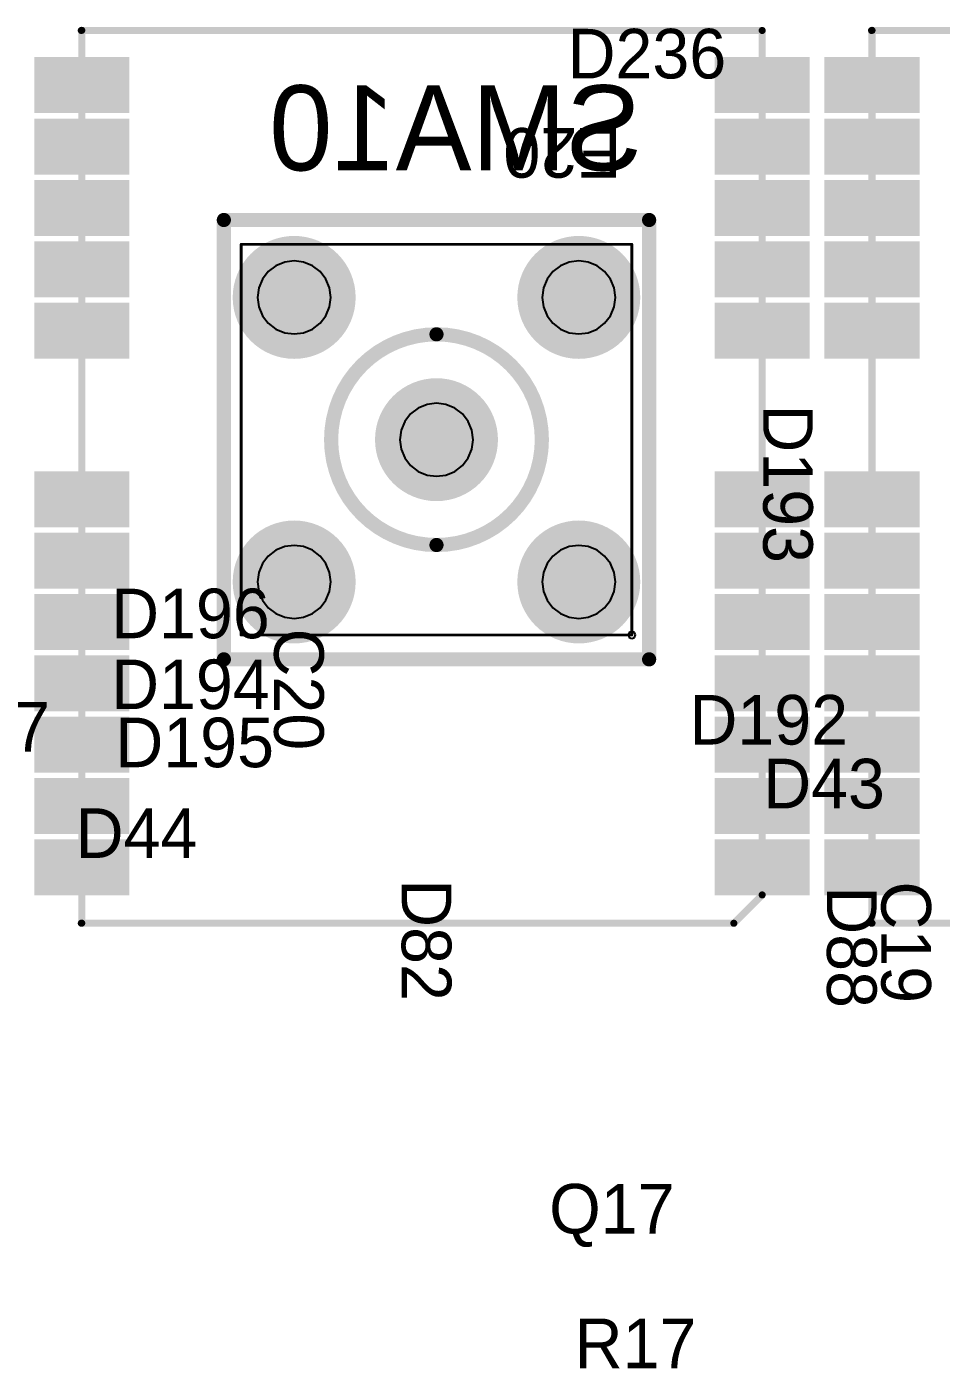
# Model space of a CAD drawing. Extents: x 11.69 to 17.18, y 4.05 to 12.26.
# Drawn here: x 14.444 to 15.089, y 6.459 to 7.405 of the extents above; entities that cross this region are included whole.
import ezdxf

# ---------------------------------------------------------------- set-up
doc = ezdxf.new("R2010")
doc.units = 0
doc.layers.get('0').update_dxf_attribs({"linetype": 'CONTINUOUS'})
for name, color, linetype in [('BOTTOMLAYER', 5, 'CONTINUOUS'), ('BOTTOMOVERLAY', 54, 'CONTINUOUS'), ('BOTTOMSOLDER', 6, 'CONTINUOUS'), ('MECHANICAL10', 56, 'CONTINUOUS'), ('MECHANICAL6', 56, 'CONTINUOUS'), ('MECHANICAL8', 56, 'CONTINUOUS'), ('MECHANICAL9', 56, 'CONTINUOUS'), ('MULTILAYER', 9, 'CONTINUOUS'), ('TOPLAYER', 1, 'CONTINUOUS'), ('TOPOVERLAY', 2, 'CONTINUOUS'), ('TOPPASTE', 8, 'CONTINUOUS'), ('TOPSOLDER', 216, 'CONTINUOUS')]:
    doc.layers.add(name, color=color, linetype=linetype)

# ---------------------------------------------------------------- blocks, each defined once
blk = doc.blocks.new('SMA_TH_HL_SMA_KHD4_B_34')
at = {"layer": 'BOTTOMLAYER', "const_width": 0.03937}
for points in [[(-0.12008, 0.10039, 1), (-0.08071, 0.10039, 1)], [(0.08071, 0.10039, 1), (0.12008, 0.10039, 1)], [(-0.01969, 0, 1), (0.01969, 0, 1)], [(-0.12008, -0.10039, 1), (-0.08071, -0.10039, 1)], [(0.08071, -0.10039, 1), (0.12008, -0.10039, 1)]]:
    blk.add_lwpolyline(points, format="xyb", close=True, dxfattribs=at)
at = {"layer": 'BOTTOMOVERLAY', "const_width": 0.01}
for points in [[(-0.155, 0.15), (-0.155, -0.15)], [(-0.155, 0.15), (0.155, 0.15)], [(0.155, 0.15), (0.155, -0.15)], [(-0.155, -0.15), (0.155, -0.15)]]:
    blk.add_lwpolyline(points, dxfattribs=at)
at = {"layer": 'BOTTOMOVERLAY'}
for points, const_width in [([(-0.1575, 0.15, 1), (-0.1525, 0.15, 1)], 0.005), ([(-0.1575, 0.15, 1), (-0.1525, 0.15, 1)], 0.005), ([(0.1525, 0.15, 1), (0.1575, 0.15, 1)], 0.005), ([(0.1525, 0.15, 1), (0.1575, 0.15, 1)], 0.005), ([(0.07433, 0, 1), (-0.07433, 0, 1)], 0.01), ([(-0.07683, 0, 1), (-0.07183, 0, 1)], 0.005), ([(0.07183, 0, 1), (0.07683, 0, 1)], 0.005), ([(-0.1575, -0.15, 1), (-0.1525, -0.15, 1)], 0.005), ([(-0.1575, -0.15, 1), (-0.1525, -0.15, 1)], 0.005), ([(0.1525, -0.15, 1), (0.1575, -0.15, 1)], 0.005), ([(0.1525, -0.15, 1), (0.1575, -0.15, 1)], 0.005)]:
    blk.add_lwpolyline(points, format="xyb", close=True, dxfattribs=dict(at, const_width=const_width))
at = {"layer": 'BOTTOMSOLDER', "const_width": 0.04337}
for points in [[(-0.12208, 0.10039, 1), (-0.07871, 0.10039, 1)], [(0.07871, 0.10039, 1), (0.12208, 0.10039, 1)], [(-0.02168, 0, 1), (0.02168, 0, 1)], [(-0.12208, -0.10039, 1), (-0.07871, -0.10039, 1)], [(0.07871, -0.10039, 1), (0.12208, -0.10039, 1)]]:
    blk.add_lwpolyline(points, format="xyb", close=True, dxfattribs=at)
at = {"layer": 'MECHANICAL6', "const_width": 0.002}
for points in [[(-0.13779, 0.1378), (0.1378, 0.1378)], [(-0.13779, 0.1378), (-0.13779, -0.13779)], [(0.1378, 0.1378), (0.1378, -0.13779)], [(-0.13779, -0.13779), (0.1378, -0.13779)]]:
    blk.add_lwpolyline(points, dxfattribs=at)
at = {"layer": 'MECHANICAL6', "const_width": 0.001}
for points in [[(-0.13829, 0.1378, 1), (-0.13729, 0.1378, 1)], [(-0.13829, 0.1378, 1), (-0.13729, 0.1378, 1)], [(0.1373, 0.1378, 1), (0.1383, 0.1378, 1)], [(0.1373, 0.1378, 1), (0.1383, 0.1378, 1)], [(-0.13829, -0.13779, 1), (-0.13729, -0.13779, 1)], [(-0.13829, -0.13779, 1), (-0.13729, -0.13779, 1)], [(0.1373, -0.13779, 1), (0.1383, -0.13779, 1)], [(0.1373, -0.13779, 1), (0.1383, -0.13779, 1)]]:
    blk.add_lwpolyline(points, format="xyb", close=True, dxfattribs=at)
at = {"layer": 'MECHANICAL8'}
for p, q in [((-0.1396, -0.13599), (-0.14035, -0.13779)), ((-0.14035, -0.13779), (-0.14035, -0.13779)), ((-0.14035, -0.13779), (-0.1396, -0.1396)), ((-0.13779, -0.13524), (-0.1396, -0.13599)), ((-0.1396, -0.1396), (-0.13779, -0.14035)), ((-0.13599, -0.13599), (-0.13779, -0.13524)), ((-0.13779, -0.14035), (-0.13599, -0.1396)), ((-0.13524, -0.13779), (-0.13599, -0.13599)), ((-0.13599, -0.1396), (-0.13524, -0.13779)), ((-0.13524, -0.13779), (-0.13524, -0.13779))]:
    blk.add_line(p, q, dxfattribs=at)
at = {"layer": 'MECHANICAL9'}
for p, q in [((-0.10707, 0.12532), (-0.1133, 0.12274)), ((-0.10039, 0.1262), (-0.10707, 0.12532)), ((-0.09371, 0.12532), (-0.10039, 0.1262)), ((-0.08748, 0.12274), (-0.09371, 0.12532)), ((0.09371, 0.12532), (0.08748, 0.12274)), ((0.10039, 0.1262), (0.09371, 0.12532)), ((0.10707, 0.12532), (0.10039, 0.1262)), ((0.1133, 0.12274), (0.10707, 0.12532)), ((-0.11864, 0.11864), (-0.12274, 0.1133)), ((-0.1133, 0.12274), (-0.11864, 0.11864)), ((-0.08214, 0.11864), (-0.08748, 0.12274)), ((-0.07804, 0.1133), (-0.08214, 0.11864)), ((0.08214, 0.11864), (0.07804, 0.1133)), ((0.08748, 0.12274), (0.08214, 0.11864)), ((0.11864, 0.11864), (0.1133, 0.12274)), ((0.12274, 0.1133), (0.11864, 0.11864)), ((-0.12532, 0.10707), (-0.1262, 0.10039)), ((-0.12274, 0.1133), (-0.12532, 0.10707)), ((-0.07546, 0.10707), (-0.07804, 0.1133)), ((-0.07458, 0.10039), (-0.07546, 0.10707)), ((0.07546, 0.10707), (0.07458, 0.10039)), ((0.07804, 0.1133), (0.07546, 0.10707)), ((0.12532, 0.10707), (0.12274, 0.1133)), ((0.1262, 0.10039), (0.12532, 0.10707)), ((-0.1262, 0.10039), (-0.1262, 0.10039)), ((-0.1262, 0.10039), (-0.12532, 0.09371)), ((-0.07546, 0.09371), (-0.07458, 0.10039)), ((-0.07458, 0.10039), (-0.07458, 0.10039)), ((0.07458, 0.10039), (0.07458, 0.10039)), ((0.07458, 0.10039), (0.07546, 0.09371)), ((0.12532, 0.09371), (0.1262, 0.10039)), ((0.1262, 0.10039), (0.1262, 0.10039)), ((-0.12532, 0.09371), (-0.12274, 0.08748)), ((-0.12274, 0.08748), (-0.11864, 0.08214)), ((-0.08214, 0.08214), (-0.07804, 0.08748)), ((-0.07804, 0.08748), (-0.07546, 0.09371)), ((0.07546, 0.09371), (0.07804, 0.08748)), ((0.07804, 0.08748), (0.08214, 0.08214)), ((0.11864, 0.08214), (0.12274, 0.08748)), ((0.12274, 0.08748), (0.12532, 0.09371)), ((-0.11864, 0.08214), (-0.1133, 0.07804)), ((-0.1133, 0.07804), (-0.10707, 0.07546)), ((-0.09371, 0.07546), (-0.08748, 0.07804)), ((-0.08748, 0.07804), (-0.08214, 0.08214)), ((0.08214, 0.08214), (0.08748, 0.07804)), ((0.08748, 0.07804), (0.09371, 0.07546)), ((0.10707, 0.07546), (0.1133, 0.07804)), ((0.1133, 0.07804), (0.11864, 0.08214)), ((-0.10707, 0.07546), (-0.10039, 0.07458)), ((-0.10039, 0.07458), (-0.09371, 0.07546)), ((0.09371, 0.07546), (0.10039, 0.07458)), ((0.10039, 0.07458), (0.10707, 0.07546)), ((-0.01291, 0.02235), (-0.01825, 0.01825)), ((-0.00668, 0.02493), (-0.01291, 0.02235)), ((0, 0.02581), (-0.00668, 0.02493)), ((0.00668, 0.02493), (0, 0.02581)), ((0.01291, 0.02235), (0.00668, 0.02493)), ((0.01825, 0.01825), (0.01291, 0.02235)), ((-0.02235, 0.01291), (-0.02493, 0.00668)), ((-0.01825, 0.01825), (-0.02235, 0.01291)), ((0.02235, 0.01291), (0.01825, 0.01825)), ((0.02493, 0.00668), (0.02235, 0.01291)), ((-0.02493, 0.00668), (-0.02581, 0)), ((-0.02581, 0), (-0.02581, 0)), ((-0.02581, 0), (-0.02493, -0.00668)), ((0.02581, 0), (0.02493, 0.00668)), ((0.02493, -0.00668), (0.02581, 0)), ((0.02581, 0), (0.02581, 0)), ((-0.02493, -0.00668), (-0.02235, -0.01291)), ((0.02235, -0.01291), (0.02493, -0.00668)), ((-0.02235, -0.01291), (-0.01825, -0.01825)), ((-0.01825, -0.01825), (-0.01291, -0.02235)), ((0.01291, -0.02235), (0.01825, -0.01825)), ((0.01825, -0.01825), (0.02235, -0.01291)), ((-0.01291, -0.02235), (-0.00668, -0.02493)), ((-0.00668, -0.02493), (0, -0.02581)), ((0, -0.02581), (0.00668, -0.02493)), ((0.00668, -0.02493), (0.01291, -0.02235)), ((-0.10707, -0.07546), (-0.1133, -0.07804)), ((-0.10039, -0.07458), (-0.10707, -0.07546)), ((-0.09371, -0.07546), (-0.10039, -0.07458)), ((-0.08748, -0.07804), (-0.09371, -0.07546)), ((0.09371, -0.07546), (0.08748, -0.07804)), ((0.10039, -0.07458), (0.09371, -0.07546)), ((0.10707, -0.07546), (0.10039, -0.07458)), ((0.1133, -0.07804), (0.10707, -0.07546)), ((-0.11864, -0.08214), (-0.12274, -0.08748)), ((-0.1133, -0.07804), (-0.11864, -0.08214)), ((-0.08214, -0.08214), (-0.08748, -0.07804)), ((-0.07804, -0.08748), (-0.08214, -0.08214)), ((0.08214, -0.08214), (0.07804, -0.08748)), ((0.08748, -0.07804), (0.08214, -0.08214)), ((0.11864, -0.08214), (0.1133, -0.07804)), ((0.12274, -0.08748), (0.11864, -0.08214)), ((-0.12532, -0.09371), (-0.1262, -0.10039)), ((-0.12274, -0.08748), (-0.12532, -0.09371)), ((-0.07546, -0.09371), (-0.07804, -0.08748)), ((-0.07458, -0.10039), (-0.07546, -0.09371)), ((0.07546, -0.09371), (0.07458, -0.10039)), ((0.07804, -0.08748), (0.07546, -0.09371)), ((0.12532, -0.09371), (0.12274, -0.08748)), ((0.1262, -0.10039), (0.12532, -0.09371)), ((-0.1262, -0.10039), (-0.1262, -0.10039)), ((-0.1262, -0.10039), (-0.12532, -0.10707)), ((-0.07546, -0.10707), (-0.07458, -0.10039)), ((-0.07458, -0.10039), (-0.07458, -0.10039)), ((0.07458, -0.10039), (0.07458, -0.10039)), ((0.07458, -0.10039), (0.07546, -0.10707)), ((0.12532, -0.10707), (0.1262, -0.10039)), ((0.1262, -0.10039), (0.1262, -0.10039)), ((-0.12532, -0.10707), (-0.12274, -0.1133)), ((-0.12274, -0.1133), (-0.11864, -0.11864)), ((-0.08214, -0.11864), (-0.07804, -0.1133)), ((-0.07804, -0.1133), (-0.07546, -0.10707)), ((0.07546, -0.10707), (0.07804, -0.1133)), ((0.07804, -0.1133), (0.08214, -0.11864)), ((0.11864, -0.11864), (0.12274, -0.1133)), ((0.12274, -0.1133), (0.12532, -0.10707)), ((-0.11864, -0.11864), (-0.1133, -0.12274)), ((-0.1133, -0.12274), (-0.10707, -0.12532)), ((-0.09371, -0.12532), (-0.08748, -0.12274)), ((-0.08748, -0.12274), (-0.08214, -0.11864)), ((0.08214, -0.11864), (0.08748, -0.12274)), ((0.08748, -0.12274), (0.09371, -0.12532)), ((0.10707, -0.12532), (0.1133, -0.12274)), ((0.1133, -0.12274), (0.11864, -0.11864)), ((-0.10707, -0.12532), (-0.10039, -0.1262)), ((-0.10039, -0.1262), (-0.09371, -0.12532)), ((0.09371, -0.12532), (0.10039, -0.1262)), ((0.10039, -0.1262), (0.10707, -0.12532))]:
    blk.add_line(p, q, dxfattribs=at)
at = {"layer": 'MULTILAYER', "const_width": 0.03937}
for points in [[(-0.12008, 0.10039, 1), (-0.08071, 0.10039, 1)], [(0.08071, 0.10039, 1), (0.12008, 0.10039, 1)], [(-0.01969, 0, 1), (0.01969, 0, 1)], [(-0.12008, -0.10039, 1), (-0.08071, -0.10039, 1)], [(0.08071, -0.10039, 1), (0.12008, -0.10039, 1)]]:
    blk.add_lwpolyline(points, format="xyb", close=True, dxfattribs=at)
at = {"layer": 'TOPLAYER', "const_width": 0.03937}
for points in [[(-0.12008, 0.10039, 1), (-0.08071, 0.10039, 1)], [(0.08071, 0.10039, 1), (0.12008, 0.10039, 1)], [(-0.01969, 0, 1), (0.01969, 0, 1)], [(-0.12008, -0.10039, 1), (-0.08071, -0.10039, 1)], [(0.08071, -0.10039, 1), (0.12008, -0.10039, 1)]]:
    blk.add_lwpolyline(points, format="xyb", close=True, dxfattribs=at)
at = {"layer": 'TOPSOLDER', "const_width": 0.04337}
for points in [[(-0.12208, 0.10039, 1), (-0.07871, 0.10039, 1)], [(0.07871, 0.10039, 1), (0.12208, 0.10039, 1)], [(-0.02168, 0, 1), (0.02168, 0, 1)], [(-0.12208, -0.10039, 1), (-0.07871, -0.10039, 1)], [(0.07871, -0.10039, 1), (0.12208, -0.10039, 1)]]:
    blk.add_lwpolyline(points, format="xyb", close=True, dxfattribs=at)
blk = doc.blocks.new('LB1020B_51')
at = {"layer": 'TOPLAYER'}
for points in [[(-0.02953, 0.57488), (0.02953, 0.57488), (-0.02953, 0.60638), (0.02953, 0.60638)], [(0.45047, 0.57488), (0.50953, 0.57488), (0.45047, 0.60638), (0.50953, 0.60638)], [(-0.02953, 0.53157), (0.02953, 0.53157), (-0.02953, 0.56307), (0.02953, 0.56307)], [(0.45047, 0.53157), (0.50953, 0.53157), (0.45047, 0.56307), (0.50953, 0.56307)], [(-0.02953, 0.48827), (0.02953, 0.48827), (-0.02953, 0.51976), (0.02953, 0.51976)], [(0.45047, 0.48827), (0.50953, 0.48827), (0.45047, 0.51976), (0.50953, 0.51976)], [(-0.02953, 0.44496), (0.02953, 0.44496), (-0.02953, 0.47646), (0.02953, 0.47646)], [(0.45047, 0.44496), (0.50953, 0.44496), (0.45047, 0.47646), (0.50953, 0.47646)], [(-0.02953, 0.40165), (0.02953, 0.40165), (-0.02953, 0.43315), (0.02953, 0.43315)], [(0.45047, 0.40165), (0.50953, 0.40165), (0.45047, 0.43315), (0.50953, 0.43315)], [(-0.02953, 0.35835), (0.02953, 0.35835), (-0.02953, 0.38984), (0.02953, 0.38984)], [(0.45047, 0.35835), (0.50953, 0.35835), (0.45047, 0.38984), (0.50953, 0.38984)], [(-0.02953, 0.31504), (0.02953, 0.31504), (-0.02953, 0.34654), (0.02953, 0.34654)], [(0.45047, 0.31504), (0.50953, 0.31504), (0.45047, 0.34654), (0.50953, 0.34654)], [(-0.02953, 0.19614), (0.02953, 0.19614), (-0.02953, 0.22764), (0.02953, 0.22764)], [(0.45047, 0.19614), (0.50953, 0.19614), (0.45047, 0.22764), (0.50953, 0.22764)], [(-0.02953, 0.15283), (0.02953, 0.15283), (-0.02953, 0.18433), (0.02953, 0.18433)], [(0.45047, 0.15283), (0.50953, 0.15283), (0.45047, 0.18433), (0.50953, 0.18433)], [(-0.02953, 0.10953), (0.02953, 0.10953), (-0.02953, 0.14102), (0.02953, 0.14102)], [(0.45047, 0.10953), (0.50953, 0.10953), (0.45047, 0.14102), (0.50953, 0.14102)], [(-0.02953, 0.06622), (0.02953, 0.06622), (-0.02953, 0.09772), (0.02953, 0.09772)], [(0.45047, 0.06622), (0.50953, 0.06622), (0.45047, 0.09772), (0.50953, 0.09772)], [(-0.02953, 0.02291), (0.02953, 0.02291), (-0.02953, 0.05441), (0.02953, 0.05441)], [(0.45047, 0.02291), (0.50953, 0.02291), (0.45047, 0.05441), (0.50953, 0.05441)]]:
    blk.add_solid(points, dxfattribs=at)
at = {"layer": 'TOPOVERLAY', "const_width": 0.005}
for points in [[(0.02, 0.63), (0, 0.61)], [(0.48031, 0.63), (0.02, 0.63)], [(0.48, 0.62992), (0.48, 0)], [(0, 0.61), (0, 0.00008)], [(0.48031, 0.00008), (0, 0.00008)]]:
    blk.add_lwpolyline(points, dxfattribs=at)
at = {"layer": 'TOPOVERLAY', "const_width": 0.0025}
for points in [[(0.01875, 0.63, 1), (0.02125, 0.63, 1)], [(0.01875, 0.63, 1), (0.02125, 0.63, 1)], [(0.47875, 0.62992, 1), (0.48125, 0.62992, 1)], [(0.47907, 0.63, 1), (0.48157, 0.63, 1)], [(-0.00125, 0.61, 1), (0.00125, 0.61, 1)], [(-0.00125, 0.61, 1), (0.00125, 0.61, 1)], [(-0.00125, 0.00008, 1), (0.00125, 0.00008, 1)], [(-0.00125, 0.00008, 1), (0.00125, 0.00008, 1)], [(0.47875, 0, 1), (0.48125, 0, 1)], [(0.47907, 0.00008, 1), (0.48157, 0.00008, 1)]]:
    blk.add_lwpolyline(points, format="xyb", close=True, dxfattribs=at)
at = {"layer": 'TOPPASTE'}
for points in [[(-0.02953, 0.57488), (0.02953, 0.57488), (-0.02953, 0.60638), (0.02953, 0.60638)], [(0.45047, 0.57488), (0.50953, 0.57488), (0.45047, 0.60638), (0.50953, 0.60638)], [(-0.02953, 0.53157), (0.02953, 0.53157), (-0.02953, 0.56307), (0.02953, 0.56307)], [(0.45047, 0.53157), (0.50953, 0.53157), (0.45047, 0.56307), (0.50953, 0.56307)], [(-0.02953, 0.48827), (0.02953, 0.48827), (-0.02953, 0.51976), (0.02953, 0.51976)], [(0.45047, 0.48827), (0.50953, 0.48827), (0.45047, 0.51976), (0.50953, 0.51976)], [(-0.02953, 0.44496), (0.02953, 0.44496), (-0.02953, 0.47646), (0.02953, 0.47646)], [(0.45047, 0.44496), (0.50953, 0.44496), (0.45047, 0.47646), (0.50953, 0.47646)], [(-0.02953, 0.40165), (0.02953, 0.40165), (-0.02953, 0.43315), (0.02953, 0.43315)], [(0.45047, 0.40165), (0.50953, 0.40165), (0.45047, 0.43315), (0.50953, 0.43315)], [(-0.02953, 0.35835), (0.02953, 0.35835), (-0.02953, 0.38984), (0.02953, 0.38984)], [(0.45047, 0.35835), (0.50953, 0.35835), (0.45047, 0.38984), (0.50953, 0.38984)], [(-0.02953, 0.31504), (0.02953, 0.31504), (-0.02953, 0.34654), (0.02953, 0.34654)], [(0.45047, 0.31504), (0.50953, 0.31504), (0.45047, 0.34654), (0.50953, 0.34654)], [(-0.02953, 0.19614), (0.02953, 0.19614), (-0.02953, 0.22764), (0.02953, 0.22764)], [(0.45047, 0.19614), (0.50953, 0.19614), (0.45047, 0.22764), (0.50953, 0.22764)], [(-0.02953, 0.15283), (0.02953, 0.15283), (-0.02953, 0.18433), (0.02953, 0.18433)], [(0.45047, 0.15283), (0.50953, 0.15283), (0.45047, 0.18433), (0.50953, 0.18433)], [(-0.02953, 0.10953), (0.02953, 0.10953), (-0.02953, 0.14102), (0.02953, 0.14102)], [(0.45047, 0.10953), (0.50953, 0.10953), (0.45047, 0.14102), (0.50953, 0.14102)], [(-0.02953, 0.06622), (0.02953, 0.06622), (-0.02953, 0.09772), (0.02953, 0.09772)], [(0.45047, 0.06622), (0.50953, 0.06622), (0.45047, 0.09772), (0.50953, 0.09772)], [(-0.02953, 0.02291), (0.02953, 0.02291), (-0.02953, 0.05441), (0.02953, 0.05441)], [(0.45047, 0.02291), (0.50953, 0.02291), (0.45047, 0.05441), (0.50953, 0.05441)]]:
    blk.add_solid(points, dxfattribs=at)
at = {"layer": 'TOPSOLDER'}
for points in [[(-0.03353, 0.57088), (0.03353, 0.57088), (-0.03353, 0.61038), (0.03353, 0.61038)], [(0.44647, 0.57088), (0.51353, 0.57088), (0.44647, 0.61038), (0.51353, 0.61038)], [(-0.03353, 0.52757), (0.03353, 0.52757), (-0.03353, 0.56707), (0.03353, 0.56707)], [(0.44647, 0.52757), (0.51353, 0.52757), (0.44647, 0.56707), (0.51353, 0.56707)], [(-0.03353, 0.48427), (0.03353, 0.48427), (-0.03353, 0.52376), (0.03353, 0.52376)], [(0.44647, 0.48427), (0.51353, 0.48427), (0.44647, 0.52376), (0.51353, 0.52376)], [(-0.03353, 0.44096), (0.03353, 0.44096), (-0.03353, 0.48046), (0.03353, 0.48046)], [(0.44647, 0.44096), (0.51353, 0.44096), (0.44647, 0.48046), (0.51353, 0.48046)], [(-0.03353, 0.39765), (0.03353, 0.39765), (-0.03353, 0.43715), (0.03353, 0.43715)], [(0.44647, 0.39765), (0.51353, 0.39765), (0.44647, 0.43715), (0.51353, 0.43715)], [(-0.03353, 0.35435), (0.03353, 0.35435), (-0.03353, 0.39384), (0.03353, 0.39384)], [(0.44647, 0.35435), (0.51353, 0.35435), (0.44647, 0.39384), (0.51353, 0.39384)], [(-0.03353, 0.31104), (0.03353, 0.31104), (-0.03353, 0.35054), (0.03353, 0.35054)], [(0.44647, 0.31104), (0.51353, 0.31104), (0.44647, 0.35054), (0.51353, 0.35054)], [(-0.03353, 0.19214), (0.03353, 0.19214), (-0.03353, 0.23164), (0.03353, 0.23164)], [(0.44647, 0.19214), (0.51353, 0.19214), (0.44647, 0.23164), (0.51353, 0.23164)], [(-0.03353, 0.14883), (0.03353, 0.14883), (-0.03353, 0.18833), (0.03353, 0.18833)], [(0.44647, 0.14883), (0.51353, 0.14883), (0.44647, 0.18833), (0.51353, 0.18833)], [(-0.03353, 0.10553), (0.03353, 0.10553), (-0.03353, 0.14502), (0.03353, 0.14502)], [(0.44647, 0.10553), (0.51353, 0.10553), (0.44647, 0.14502), (0.51353, 0.14502)], [(-0.03353, 0.06222), (0.03353, 0.06222), (-0.03353, 0.10172), (0.03353, 0.10172)], [(0.44647, 0.06222), (0.51353, 0.06222), (0.44647, 0.10172), (0.51353, 0.10172)], [(-0.03353, 0.01891), (0.03353, 0.01891), (-0.03353, 0.05841), (0.03353, 0.05841)], [(0.44647, 0.01891), (0.51353, 0.01891), (0.44647, 0.05841), (0.51353, 0.05841)]]:
    blk.add_solid(points, dxfattribs=at)
blk = doc.blocks.new('LB1020B_53')
at = {"layer": 'TOPLAYER'}
for points in [[(-0.02953, 0.57488), (0.02953, 0.57488), (-0.02953, 0.60638), (0.02953, 0.60638)], [(0.45047, 0.57488), (0.50953, 0.57488), (0.45047, 0.60638), (0.50953, 0.60638)], [(-0.02953, 0.53157), (0.02953, 0.53157), (-0.02953, 0.56307), (0.02953, 0.56307)], [(0.45047, 0.53157), (0.50953, 0.53157), (0.45047, 0.56307), (0.50953, 0.56307)], [(-0.02953, 0.48827), (0.02953, 0.48827), (-0.02953, 0.51976), (0.02953, 0.51976)], [(0.45047, 0.48827), (0.50953, 0.48827), (0.45047, 0.51976), (0.50953, 0.51976)], [(-0.02953, 0.44496), (0.02953, 0.44496), (-0.02953, 0.47646), (0.02953, 0.47646)], [(0.45047, 0.44496), (0.50953, 0.44496), (0.45047, 0.47646), (0.50953, 0.47646)], [(-0.02953, 0.40165), (0.02953, 0.40165), (-0.02953, 0.43315), (0.02953, 0.43315)], [(0.45047, 0.40165), (0.50953, 0.40165), (0.45047, 0.43315), (0.50953, 0.43315)], [(-0.02953, 0.35835), (0.02953, 0.35835), (-0.02953, 0.38984), (0.02953, 0.38984)], [(0.45047, 0.35835), (0.50953, 0.35835), (0.45047, 0.38984), (0.50953, 0.38984)], [(-0.02953, 0.31504), (0.02953, 0.31504), (-0.02953, 0.34654), (0.02953, 0.34654)], [(0.45047, 0.31504), (0.50953, 0.31504), (0.45047, 0.34654), (0.50953, 0.34654)], [(-0.02953, 0.19614), (0.02953, 0.19614), (-0.02953, 0.22764), (0.02953, 0.22764)], [(0.45047, 0.19614), (0.50953, 0.19614), (0.45047, 0.22764), (0.50953, 0.22764)], [(-0.02953, 0.15283), (0.02953, 0.15283), (-0.02953, 0.18433), (0.02953, 0.18433)], [(0.45047, 0.15283), (0.50953, 0.15283), (0.45047, 0.18433), (0.50953, 0.18433)], [(-0.02953, 0.10953), (0.02953, 0.10953), (-0.02953, 0.14102), (0.02953, 0.14102)], [(0.45047, 0.10953), (0.50953, 0.10953), (0.45047, 0.14102), (0.50953, 0.14102)], [(-0.02953, 0.06622), (0.02953, 0.06622), (-0.02953, 0.09772), (0.02953, 0.09772)], [(0.45047, 0.06622), (0.50953, 0.06622), (0.45047, 0.09772), (0.50953, 0.09772)], [(-0.02953, 0.02291), (0.02953, 0.02291), (-0.02953, 0.05441), (0.02953, 0.05441)], [(0.45047, 0.02291), (0.50953, 0.02291), (0.45047, 0.05441), (0.50953, 0.05441)]]:
    blk.add_solid(points, dxfattribs=at)
at = {"layer": 'TOPOVERLAY', "const_width": 0.005}
for points in [[(0.02, 0.63), (0, 0.61)], [(0.48031, 0.63), (0.02, 0.63)], [(0.48, 0.62992), (0.48, 0)], [(0, 0.61), (0, 0.00008)], [(0.48031, 0.00008), (0, 0.00008)]]:
    blk.add_lwpolyline(points, dxfattribs=at)
at = {"layer": 'TOPOVERLAY', "const_width": 0.0025}
for points in [[(0.01875, 0.63, 1), (0.02125, 0.63, 1)], [(0.01875, 0.63, 1), (0.02125, 0.63, 1)], [(0.47875, 0.62992, 1), (0.48125, 0.62992, 1)], [(0.47907, 0.63, 1), (0.48157, 0.63, 1)], [(-0.00125, 0.61, 1), (0.00125, 0.61, 1)], [(-0.00125, 0.61, 1), (0.00125, 0.61, 1)], [(-0.00125, 0.00008, 1), (0.00125, 0.00008, 1)], [(-0.00125, 0.00008, 1), (0.00125, 0.00008, 1)], [(0.47875, 0, 1), (0.48125, 0, 1)], [(0.47907, 0.00008, 1), (0.48157, 0.00008, 1)]]:
    blk.add_lwpolyline(points, format="xyb", close=True, dxfattribs=at)
at = {"layer": 'TOPPASTE'}
for points in [[(-0.02953, 0.57488), (0.02953, 0.57488), (-0.02953, 0.60638), (0.02953, 0.60638)], [(0.45047, 0.57488), (0.50953, 0.57488), (0.45047, 0.60638), (0.50953, 0.60638)], [(-0.02953, 0.53157), (0.02953, 0.53157), (-0.02953, 0.56307), (0.02953, 0.56307)], [(0.45047, 0.53157), (0.50953, 0.53157), (0.45047, 0.56307), (0.50953, 0.56307)], [(-0.02953, 0.48827), (0.02953, 0.48827), (-0.02953, 0.51976), (0.02953, 0.51976)], [(0.45047, 0.48827), (0.50953, 0.48827), (0.45047, 0.51976), (0.50953, 0.51976)], [(-0.02953, 0.44496), (0.02953, 0.44496), (-0.02953, 0.47646), (0.02953, 0.47646)], [(0.45047, 0.44496), (0.50953, 0.44496), (0.45047, 0.47646), (0.50953, 0.47646)], [(-0.02953, 0.40165), (0.02953, 0.40165), (-0.02953, 0.43315), (0.02953, 0.43315)], [(0.45047, 0.40165), (0.50953, 0.40165), (0.45047, 0.43315), (0.50953, 0.43315)], [(-0.02953, 0.35835), (0.02953, 0.35835), (-0.02953, 0.38984), (0.02953, 0.38984)], [(0.45047, 0.35835), (0.50953, 0.35835), (0.45047, 0.38984), (0.50953, 0.38984)], [(-0.02953, 0.31504), (0.02953, 0.31504), (-0.02953, 0.34654), (0.02953, 0.34654)], [(0.45047, 0.31504), (0.50953, 0.31504), (0.45047, 0.34654), (0.50953, 0.34654)], [(-0.02953, 0.19614), (0.02953, 0.19614), (-0.02953, 0.22764), (0.02953, 0.22764)], [(0.45047, 0.19614), (0.50953, 0.19614), (0.45047, 0.22764), (0.50953, 0.22764)], [(-0.02953, 0.15283), (0.02953, 0.15283), (-0.02953, 0.18433), (0.02953, 0.18433)], [(0.45047, 0.15283), (0.50953, 0.15283), (0.45047, 0.18433), (0.50953, 0.18433)], [(-0.02953, 0.10953), (0.02953, 0.10953), (-0.02953, 0.14102), (0.02953, 0.14102)], [(0.45047, 0.10953), (0.50953, 0.10953), (0.45047, 0.14102), (0.50953, 0.14102)], [(-0.02953, 0.06622), (0.02953, 0.06622), (-0.02953, 0.09772), (0.02953, 0.09772)], [(0.45047, 0.06622), (0.50953, 0.06622), (0.45047, 0.09772), (0.50953, 0.09772)], [(-0.02953, 0.02291), (0.02953, 0.02291), (-0.02953, 0.05441), (0.02953, 0.05441)], [(0.45047, 0.02291), (0.50953, 0.02291), (0.45047, 0.05441), (0.50953, 0.05441)]]:
    blk.add_solid(points, dxfattribs=at)
at = {"layer": 'TOPSOLDER'}
for points in [[(-0.03353, 0.57088), (0.03353, 0.57088), (-0.03353, 0.61038), (0.03353, 0.61038)], [(0.44647, 0.57088), (0.51353, 0.57088), (0.44647, 0.61038), (0.51353, 0.61038)], [(-0.03353, 0.52757), (0.03353, 0.52757), (-0.03353, 0.56707), (0.03353, 0.56707)], [(0.44647, 0.52757), (0.51353, 0.52757), (0.44647, 0.56707), (0.51353, 0.56707)], [(-0.03353, 0.48427), (0.03353, 0.48427), (-0.03353, 0.52376), (0.03353, 0.52376)], [(0.44647, 0.48427), (0.51353, 0.48427), (0.44647, 0.52376), (0.51353, 0.52376)], [(-0.03353, 0.44096), (0.03353, 0.44096), (-0.03353, 0.48046), (0.03353, 0.48046)], [(0.44647, 0.44096), (0.51353, 0.44096), (0.44647, 0.48046), (0.51353, 0.48046)], [(-0.03353, 0.39765), (0.03353, 0.39765), (-0.03353, 0.43715), (0.03353, 0.43715)], [(0.44647, 0.39765), (0.51353, 0.39765), (0.44647, 0.43715), (0.51353, 0.43715)], [(-0.03353, 0.35435), (0.03353, 0.35435), (-0.03353, 0.39384), (0.03353, 0.39384)], [(0.44647, 0.35435), (0.51353, 0.35435), (0.44647, 0.39384), (0.51353, 0.39384)], [(-0.03353, 0.31104), (0.03353, 0.31104), (-0.03353, 0.35054), (0.03353, 0.35054)], [(0.44647, 0.31104), (0.51353, 0.31104), (0.44647, 0.35054), (0.51353, 0.35054)], [(-0.03353, 0.19214), (0.03353, 0.19214), (-0.03353, 0.23164), (0.03353, 0.23164)], [(0.44647, 0.19214), (0.51353, 0.19214), (0.44647, 0.23164), (0.51353, 0.23164)], [(-0.03353, 0.14883), (0.03353, 0.14883), (-0.03353, 0.18833), (0.03353, 0.18833)], [(0.44647, 0.14883), (0.51353, 0.14883), (0.44647, 0.18833), (0.51353, 0.18833)], [(-0.03353, 0.10553), (0.03353, 0.10553), (-0.03353, 0.14502), (0.03353, 0.14502)], [(0.44647, 0.10553), (0.51353, 0.10553), (0.44647, 0.14502), (0.51353, 0.14502)], [(-0.03353, 0.06222), (0.03353, 0.06222), (-0.03353, 0.10172), (0.03353, 0.10172)], [(0.44647, 0.06222), (0.51353, 0.06222), (0.44647, 0.10172), (0.51353, 0.10172)], [(-0.03353, 0.01891), (0.03353, 0.01891), (-0.03353, 0.05841), (0.03353, 0.05841)], [(0.44647, 0.01891), (0.51353, 0.01891), (0.44647, 0.05841), (0.51353, 0.05841)]]:
    blk.add_solid(points, dxfattribs=at)

msp = doc.modelspace()

# ---------------------------------------------------------------- block references
for name, p, rotation in [('LB1020B_53', (14.96276, 7.4028), 180), ('LB1020B_51', (15.52024, 7.4028), 180), ('SMA_TH_HL_SMA_KHD4_B_34', (14.733, 7.114), 90)]:
    msp.add_blockref(name, p, dxfattribs=dict(rotation=rotation))

# ---------------------------------------------------------------- texts
at = {"layer": 'BOTTOMOVERLAY', "text_generation_flag": 2}
msp.add_text('SMA10', height=0.06, rotation=360, dxfattribs=at).set_placement((14.87809, 7.304))
at = {"layer": 'MECHANICAL10'}
for s, p in [('D236', (14.82548, 7.36888)), ('D196', (14.50348, 6.97388)), ('D194', (14.50348, 6.92388)), ('D195', (14.50648, 6.88288)), ('D43', (14.96348, 6.85388)), ('D44', (14.47848, 6.81888)), ('Q17', (14.81248, 6.55388))]:
    msp.add_text(s, height=0.035, dxfattribs=at).set_placement(p)
for s, rotation, p in [('E20', 180, (14.86348, 7.33388)), ('D193', 270, (14.96348, 7.13888)), ('C20', 270, (14.61848, 6.98075)), ('D197', 360, (14.34848, 6.89388)), ('D192', 360, (14.91148, 6.89888)), ('D82', 270, (14.70848, 6.80388)), ('C19', 270, (15.04682, 6.80235)), ('D88', 270, (15.00848, 6.79888)), ('R17', 360, (14.83048, 6.45888))]:
    msp.add_text(s, height=0.035, rotation=rotation, dxfattribs=at).set_placement(p)

doc.saveas('drawing.dxf')
